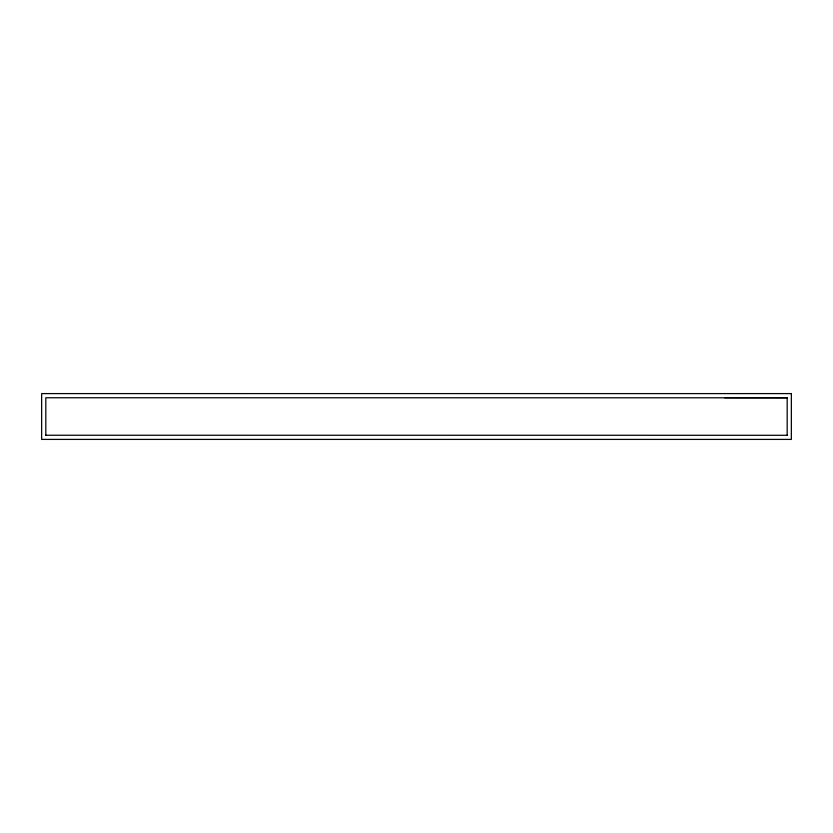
<?xml version="1.0" encoding="UTF-8"?>
<svg xmlns="http://www.w3.org/2000/svg" width="833" height="833" viewBox="0 0 833 833"><rect width="100%" height="100%" fill="white"/><g stroke="black" fill="none" stroke-linecap="round" stroke-linejoin="round"><path stroke-width="1.25" d="M45.544 435.243L787.456 435.284M724.71 397.757L787.508 397.799M787.185 435.284L787.185 397.799L45.815 397.757L45.815 435.243M791.35 393.593L41.65 393.593L41.65 439.408L791.35 439.408L791.35 393.593"/></g></svg>
